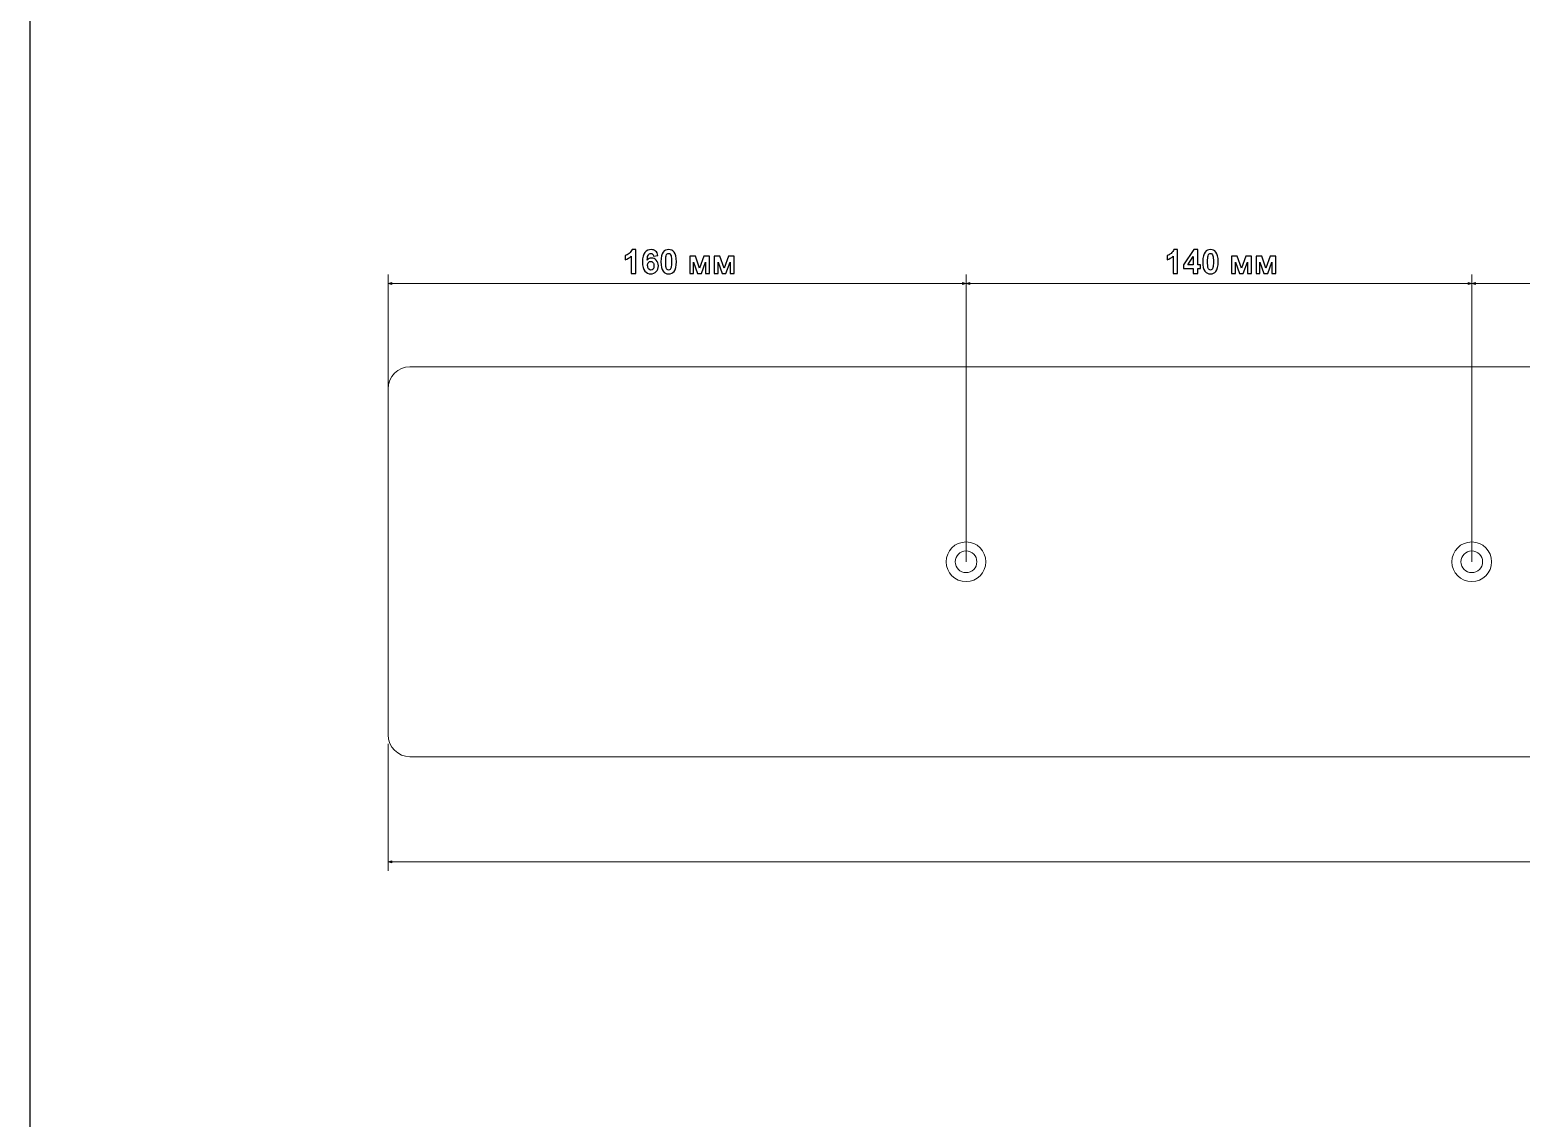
# Model space of a CAD drawing. Header units: centimetres. Extents: x -84 to 84, y -59 to 59.
# Drawn here: x -84.1 to -42.82, y -29.3 to 0.84 of the extents above; entities that cross this region are included whole.
import ezdxf

# ---------------------------------------------------------------- set-up
doc = ezdxf.new("R2010")
doc.units = ezdxf.units.CM
doc.header["$MEASUREMENT"] = 0
doc.layers.add('layer 1', color=7, linetype='Continuous')

msp = doc.modelspace()

# ---------------------------------------------------------------- linework, layer by layer
at = {"layer": 'layer 1', "color": 250}
msp.add_lwpolyline([(-84.1, -59.44999), (84.1, -59.44999), (84.1, 59.44999), (-84.1, 59.44999), (-84.1, -59.44999)], close=True, dxfattribs=at)
at = {"layer": 'layer 1', "color": 155}
for points, knots in [([(-67.32752, -5.90382), (-67.32752, -5.90382), (-67.45318, -5.90382), (-67.45318, -5.90382), (-67.45318, -5.90382), (-67.45318, -5.90382), (-67.45318, -5.42839), (-67.45318, -5.42839), (-67.45318, -5.42839), (-67.49904, -5.4715), (-67.55316, -5.50345), (-67.61553, -5.52409), (-67.61553, -5.52409), (-67.61553, -5.52409), (-67.61553, -5.40944), (-67.61553, -5.40944), (-67.61553, -5.40944), (-67.58266, -5.39874), (-67.54704, -5.37841), (-67.50867, -5.34829), (-67.50867, -5.34829), (-67.47015, -5.31833), (-67.44386, -5.28332), (-67.42949, -5.24342), (-67.42949, -5.24342), (-67.42949, -5.24342), (-67.32752, -5.24342), (-67.32752, -5.24342), (-67.32752, -5.24342), (-67.32752, -5.24342), (-67.32752, -5.90382), (-67.32752, -5.90382)], [0, 0, 0, 0, 0.11111111, 0.11111111, 0.11111111, 0.11111111, 0.22222222, 0.22222222, 0.22222222, 0.22222222, 0.33333333, 0.33333333, 0.33333333, 0.33333333, 0.44444444, 0.44444444, 0.44444444, 0.44444444, 0.55555556, 0.55555556, 0.55555556, 0.55555556, 0.66666667, 0.66666667, 0.66666667, 0.66666667, 0.77777778, 0.77777778, 0.77777778, 0.77777778, 1, 1, 1, 1]), ([(-66.71283, -5.40791), (-66.71283, -5.40791), (-66.83482, -5.42136), (-66.83482, -5.42136), (-66.83482, -5.42136), (-66.83772, -5.39629), (-66.84552, -5.37779), (-66.85806, -5.36587), (-66.85806, -5.36587), (-66.87059, -5.35395), (-66.8868, -5.34798), (-66.90682, -5.34798), (-66.90682, -5.34798), (-66.93342, -5.34798), (-66.95589, -5.35991), (-66.97424, -5.38376), (-66.97424, -5.38376), (-66.99258, -5.4076), (-67.00405, -5.45729), (-67.00879, -5.5328), (-67.00879, -5.5328), (-66.97745, -5.49581), (-66.93862, -5.47731), (-66.89199, -5.47731), (-66.89199, -5.47731), (-66.83956, -5.47731), (-66.79446, -5.49734), (-66.75701, -5.53739), (-66.75701, -5.53739), (-66.71956, -5.5776), (-66.70091, -5.62927), (-66.70091, -5.69271), (-66.70091, -5.69271), (-66.70091, -5.75997), (-66.72063, -5.81409), (-66.76007, -5.85475), (-66.76007, -5.85475), (-66.79951, -5.89541), (-66.85011, -5.91574), (-66.91187, -5.91574), (-66.91187, -5.91574), (-66.97806, -5.91574), (-67.03263, -5.88991), (-67.07528, -5.83824), (-67.07528, -5.83824), (-67.11793, -5.78657), (-67.13934, -5.70203), (-67.13934, -5.58432), (-67.13934, -5.58432), (-67.13934, -5.46371), (-67.11702, -5.37672), (-67.07253, -5.32337), (-67.07253, -5.32337), (-67.02805, -5.27002), (-66.97026, -5.24342), (-66.89918, -5.24342), (-66.89918, -5.24342), (-66.84934, -5.24342), (-66.80807, -5.25749), (-66.77535, -5.28561), (-66.77535, -5.28561), (-66.74264, -5.31359), (-66.72185, -5.35441), (-66.71283, -5.40791)], [0, 0, 0, 0, 0.05882353, 0.05882353, 0.05882353, 0.05882353, 0.11764706, 0.11764706, 0.11764706, 0.11764706, 0.17647059, 0.17647059, 0.17647059, 0.17647059, 0.23529412, 0.23529412, 0.23529412, 0.23529412, 0.29411765, 0.29411765, 0.29411765, 0.29411765, 0.35294118, 0.35294118, 0.35294118, 0.35294118, 0.41176471, 0.41176471, 0.41176471, 0.41176471, 0.47058824, 0.47058824, 0.47058824, 0.47058824, 0.52941176, 0.52941176, 0.52941176, 0.52941176, 0.58823529, 0.58823529, 0.58823529, 0.58823529, 0.64705882, 0.64705882, 0.64705882, 0.64705882, 0.70588235, 0.70588235, 0.70588235, 0.70588235, 0.76470588, 0.76470588, 0.76470588, 0.76470588, 0.82352941, 0.82352941, 0.82352941, 0.82352941, 0.88235294, 0.88235294, 0.88235294, 0.88235294, 1, 1, 1, 1]), ([(-66.41595, -5.24342), (-66.35236, -5.24342), (-66.30268, -5.2662), (-66.26675, -5.31175), (-66.26675, -5.31175), (-66.2241, -5.36556), (-66.2027, -5.45499), (-66.2027, -5.57974), (-66.2027, -5.57974), (-66.2027, -5.70432), (-66.22425, -5.79391), (-66.26721, -5.84833), (-66.26721, -5.84833), (-66.30283, -5.89327), (-66.35236, -5.91574), (-66.41595, -5.91574), (-66.41595, -5.91574), (-66.47985, -5.91574), (-66.53137, -5.89113), (-66.5705, -5.84191), (-66.5705, -5.84191), (-66.60964, -5.79268), (-66.62921, -5.70478), (-66.62921, -5.57851), (-66.62921, -5.57851), (-66.62921, -5.45454), (-66.60765, -5.36526), (-66.5647, -5.31084), (-66.5647, -5.31084), (-66.52908, -5.26589), (-66.47955, -5.24342), (-66.41595, -5.24342)], [0, 0, 0, 0, 0.11111111, 0.11111111, 0.11111111, 0.11111111, 0.22222222, 0.22222222, 0.22222222, 0.22222222, 0.33333333, 0.33333333, 0.33333333, 0.33333333, 0.44444444, 0.44444444, 0.44444444, 0.44444444, 0.55555556, 0.55555556, 0.55555556, 0.55555556, 0.66666667, 0.66666667, 0.66666667, 0.66666667, 0.77777778, 0.77777778, 0.77777778, 0.77777778, 1, 1, 1, 1]), ([(-66.41595, -5.34798), (-66.43093, -5.34798), (-66.44439, -5.35288), (-66.45601, -5.36266), (-66.45601, -5.36266), (-66.46778, -5.37229), (-66.47695, -5.38972), (-66.48337, -5.41494), (-66.48337, -5.41494), (-66.49193, -5.4475), (-66.49621, -5.50254), (-66.49621, -5.57974), (-66.49621, -5.57974), (-66.49621, -5.65709), (-66.49239, -5.71013), (-66.48474, -5.73903), (-66.48474, -5.73903), (-66.4771, -5.76792), (-66.46747, -5.78718), (-66.45585, -5.79681), (-66.45585, -5.79681), (-66.44423, -5.80644), (-66.43093, -5.81118), (-66.41595, -5.81118), (-66.41595, -5.81118), (-66.40097, -5.81118), (-66.38752, -5.80629), (-66.37575, -5.79651), (-66.37575, -5.79651), (-66.36413, -5.78687), (-66.35496, -5.76945), (-66.34854, -5.74422), (-66.34854, -5.74422), (-66.33998, -5.71197), (-66.3357, -5.65709), (-66.3357, -5.57974), (-66.3357, -5.57974), (-66.3357, -5.50254), (-66.33952, -5.44949), (-66.34716, -5.4206), (-66.34716, -5.4206), (-66.35481, -5.39171), (-66.36444, -5.37229), (-66.37605, -5.36266), (-66.37605, -5.36266), (-66.38767, -5.35288), (-66.40097, -5.34798), (-66.41595, -5.34798)], [0, 0, 0, 0, 0.07692308, 0.07692308, 0.07692308, 0.07692308, 0.15384615, 0.15384615, 0.15384615, 0.15384615, 0.23076923, 0.23076923, 0.23076923, 0.23076923, 0.30769231, 0.30769231, 0.30769231, 0.30769231, 0.38461538, 0.38461538, 0.38461538, 0.38461538, 0.46153846, 0.46153846, 0.46153846, 0.46153846, 0.53846154, 0.53846154, 0.53846154, 0.53846154, 0.61538462, 0.61538462, 0.61538462, 0.61538462, 0.69230769, 0.69230769, 0.69230769, 0.69230769, 0.76923077, 0.76923077, 0.76923077, 0.76923077, 0.84615385, 0.84615385, 0.84615385, 0.84615385, 1, 1, 1, 1]), ([(-52.32753, -5.90382), (-52.32753, -5.90382), (-52.45319, -5.90382), (-52.45319, -5.90382), (-52.45319, -5.90382), (-52.45319, -5.90382), (-52.45319, -5.42839), (-52.45319, -5.42839), (-52.45319, -5.42839), (-52.49905, -5.4715), (-52.55317, -5.50345), (-52.61554, -5.52409), (-52.61554, -5.52409), (-52.61554, -5.52409), (-52.61554, -5.40944), (-52.61554, -5.40944), (-52.61554, -5.40944), (-52.58267, -5.39874), (-52.54705, -5.37841), (-52.50868, -5.34829), (-52.50868, -5.34829), (-52.47016, -5.31833), (-52.44387, -5.28332), (-52.4295, -5.24342), (-52.4295, -5.24342), (-52.4295, -5.24342), (-52.32753, -5.24342), (-52.32753, -5.24342), (-52.32753, -5.24342), (-52.32753, -5.24342), (-52.32753, -5.90382), (-52.32753, -5.90382)], [0, 0, 0, 0, 0.11111111, 0.11111111, 0.11111111, 0.11111111, 0.22222222, 0.22222222, 0.22222222, 0.22222222, 0.33333333, 0.33333333, 0.33333333, 0.33333333, 0.44444444, 0.44444444, 0.44444444, 0.44444444, 0.55555556, 0.55555556, 0.55555556, 0.55555556, 0.66666667, 0.66666667, 0.66666667, 0.66666667, 0.77777778, 0.77777778, 0.77777778, 0.77777778, 1, 1, 1, 1]), ([(-51.89261, -5.90382), (-51.89261, -5.90382), (-51.89261, -5.77174), (-51.89261, -5.77174), (-51.89261, -5.77174), (-51.89261, -5.77174), (-52.16044, -5.77174), (-52.16044, -5.77174), (-52.16044, -5.77174), (-52.16044, -5.77174), (-52.16044, -5.66213), (-52.16044, -5.66213), (-52.16044, -5.66213), (-52.16044, -5.66213), (-51.87641, -5.24434), (-51.87641, -5.24434), (-51.87641, -5.24434), (-51.87641, -5.24434), (-51.77062, -5.24434), (-51.77062, -5.24434), (-51.77062, -5.24434), (-51.77062, -5.24434), (-51.77062, -5.66167), (-51.77062, -5.66167), (-51.77062, -5.66167), (-51.77062, -5.66167), (-51.68899, -5.66167), (-51.68899, -5.66167), (-51.68899, -5.66167), (-51.68899, -5.66167), (-51.68899, -5.77174), (-51.68899, -5.77174), (-51.68899, -5.77174), (-51.68899, -5.77174), (-51.77062, -5.77174), (-51.77062, -5.77174), (-51.77062, -5.77174), (-51.77062, -5.77174), (-51.77062, -5.90382), (-51.77062, -5.90382), (-51.77062, -5.90382), (-51.77062, -5.90382), (-51.89261, -5.90382), (-51.89261, -5.90382)], [0, 0, 0, 0, 0.08333333, 0.08333333, 0.08333333, 0.08333333, 0.16666667, 0.16666667, 0.16666667, 0.16666667, 0.25, 0.25, 0.25, 0.25, 0.33333333, 0.33333333, 0.33333333, 0.33333333, 0.41666667, 0.41666667, 0.41666667, 0.41666667, 0.5, 0.5, 0.5, 0.5, 0.58333333, 0.58333333, 0.58333333, 0.58333333, 0.66666667, 0.66666667, 0.66666667, 0.66666667, 0.75, 0.75, 0.75, 0.75, 0.83333333, 0.83333333, 0.83333333, 0.83333333, 1, 1, 1, 1]), ([(-51.41596, -5.24342), (-51.35237, -5.24342), (-51.30269, -5.2662), (-51.26676, -5.31175), (-51.26676, -5.31175), (-51.22411, -5.36556), (-51.20271, -5.45499), (-51.20271, -5.57974), (-51.20271, -5.57974), (-51.20271, -5.70432), (-51.22426, -5.79391), (-51.26722, -5.84833), (-51.26722, -5.84833), (-51.30284, -5.89327), (-51.35237, -5.91574), (-51.41596, -5.91574), (-51.41596, -5.91574), (-51.47986, -5.91574), (-51.53138, -5.89113), (-51.57051, -5.84191), (-51.57051, -5.84191), (-51.60965, -5.79268), (-51.62922, -5.70478), (-51.62922, -5.57851), (-51.62922, -5.57851), (-51.62922, -5.45454), (-51.60766, -5.36526), (-51.56471, -5.31084), (-51.56471, -5.31084), (-51.52909, -5.26589), (-51.47956, -5.24342), (-51.41596, -5.24342)], [0, 0, 0, 0, 0.11111111, 0.11111111, 0.11111111, 0.11111111, 0.22222222, 0.22222222, 0.22222222, 0.22222222, 0.33333333, 0.33333333, 0.33333333, 0.33333333, 0.44444444, 0.44444444, 0.44444444, 0.44444444, 0.55555556, 0.55555556, 0.55555556, 0.55555556, 0.66666667, 0.66666667, 0.66666667, 0.66666667, 0.77777778, 0.77777778, 0.77777778, 0.77777778, 1, 1, 1, 1]), ([(-51.41596, -5.34798), (-51.43094, -5.34798), (-51.4444, -5.35288), (-51.45602, -5.36266), (-51.45602, -5.36266), (-51.46779, -5.37229), (-51.47696, -5.38972), (-51.48338, -5.41494), (-51.48338, -5.41494), (-51.49194, -5.4475), (-51.49622, -5.50254), (-51.49622, -5.57974), (-51.49622, -5.57974), (-51.49622, -5.65709), (-51.4924, -5.71013), (-51.48475, -5.73903), (-51.48475, -5.73903), (-51.47711, -5.76792), (-51.46748, -5.78718), (-51.45586, -5.79681), (-51.45586, -5.79681), (-51.44424, -5.80644), (-51.43094, -5.81118), (-51.41596, -5.81118), (-51.41596, -5.81118), (-51.40098, -5.81118), (-51.38753, -5.80629), (-51.37576, -5.79651), (-51.37576, -5.79651), (-51.36414, -5.78687), (-51.35497, -5.76945), (-51.34855, -5.74422), (-51.34855, -5.74422), (-51.33999, -5.71197), (-51.33571, -5.65709), (-51.33571, -5.57974), (-51.33571, -5.57974), (-51.33571, -5.50254), (-51.33953, -5.44949), (-51.34717, -5.4206), (-51.34717, -5.4206), (-51.35482, -5.39171), (-51.36445, -5.37229), (-51.37606, -5.36266), (-51.37606, -5.36266), (-51.38768, -5.35288), (-51.40098, -5.34798), (-51.41596, -5.34798)], [0, 0, 0, 0, 0.07692308, 0.07692308, 0.07692308, 0.07692308, 0.15384615, 0.15384615, 0.15384615, 0.15384615, 0.23076923, 0.23076923, 0.23076923, 0.23076923, 0.30769231, 0.30769231, 0.30769231, 0.30769231, 0.38461538, 0.38461538, 0.38461538, 0.38461538, 0.46153846, 0.46153846, 0.46153846, 0.46153846, 0.53846154, 0.53846154, 0.53846154, 0.53846154, 0.61538462, 0.61538462, 0.61538462, 0.61538462, 0.69230769, 0.69230769, 0.69230769, 0.69230769, 0.76923077, 0.76923077, 0.76923077, 0.76923077, 0.84615385, 0.84615385, 0.84615385, 0.84615385, 1, 1, 1, 1]), ([(-66.99808, -5.68277), (-66.99808, -5.72374), (-66.98861, -5.75538), (-66.9698, -5.7777), (-66.9698, -5.7777), (-66.951, -5.80002), (-66.9296, -5.81118), (-66.90529, -5.81118), (-66.90529, -5.81118), (-66.88206, -5.81118), (-66.86264, -5.80201), (-66.84705, -5.78382), (-66.84705, -5.78382), (-66.83161, -5.76547), (-66.82381, -5.73551), (-66.82381, -5.69393), (-66.82381, -5.69393), (-66.82381, -5.65113), (-66.83222, -5.61979), (-66.84888, -5.59976), (-66.84888, -5.59976), (-66.8657, -5.57989), (-66.88649, -5.56995), (-66.91156, -5.56995), (-66.91156, -5.56995), (-66.93587, -5.56995), (-66.9562, -5.57943), (-66.97301, -5.59854), (-66.97301, -5.59854), (-66.98968, -5.61749), (-66.99808, -5.64562), (-66.99808, -5.68277)], [0, 0, 0, 0, 0.11111111, 0.11111111, 0.11111111, 0.11111111, 0.22222222, 0.22222222, 0.22222222, 0.22222222, 0.33333333, 0.33333333, 0.33333333, 0.33333333, 0.44444444, 0.44444444, 0.44444444, 0.44444444, 0.55555556, 0.55555556, 0.55555556, 0.55555556, 0.66666667, 0.66666667, 0.66666667, 0.66666667, 0.77777778, 0.77777778, 0.77777778, 0.77777778, 1, 1, 1, 1]), ([(-65.83306, -5.42778), (-65.83306, -5.42778), (-65.67622, -5.42778), (-65.67622, -5.42778), (-65.67622, -5.42778), (-65.67622, -5.42778), (-65.55927, -5.75951), (-65.55927, -5.75951), (-65.55927, -5.75951), (-65.55927, -5.75951), (-65.44034, -5.42778), (-65.44034, -5.42778), (-65.44034, -5.42778), (-65.44034, -5.42778), (-65.28456, -5.42778), (-65.28456, -5.42778), (-65.28456, -5.42778), (-65.28456, -5.42778), (-65.28456, -5.90382), (-65.28456, -5.90382), (-65.28456, -5.90382), (-65.28456, -5.90382), (-65.39188, -5.90382), (-65.39188, -5.90382), (-65.39188, -5.90382), (-65.39188, -5.90382), (-65.39188, -5.59044), (-65.39188, -5.59044), (-65.39188, -5.59044), (-65.39188, -5.59044), (-65.50714, -5.90382), (-65.50714, -5.90382), (-65.50714, -5.90382), (-65.50714, -5.90382), (-65.61522, -5.90382), (-65.61522, -5.90382), (-65.61522, -5.90382), (-65.61522, -5.90382), (-65.72575, -5.59044), (-65.72575, -5.59044), (-65.72575, -5.59044), (-65.72575, -5.59044), (-65.72575, -5.90382), (-65.72575, -5.90382), (-65.72575, -5.90382), (-65.72575, -5.90382), (-65.83306, -5.90382), (-65.83306, -5.90382), (-65.83306, -5.90382), (-65.83306, -5.90382), (-65.83306, -5.42778), (-65.83306, -5.42778)], [0, 0, 0, 0, 0.07142857, 0.07142857, 0.07142857, 0.07142857, 0.14285714, 0.14285714, 0.14285714, 0.14285714, 0.21428571, 0.21428571, 0.21428571, 0.21428571, 0.28571429, 0.28571429, 0.28571429, 0.28571429, 0.35714286, 0.35714286, 0.35714286, 0.35714286, 0.42857143, 0.42857143, 0.42857143, 0.42857143, 0.5, 0.5, 0.5, 0.5, 0.57142857, 0.57142857, 0.57142857, 0.57142857, 0.64285714, 0.64285714, 0.64285714, 0.64285714, 0.71428571, 0.71428571, 0.71428571, 0.71428571, 0.78571429, 0.78571429, 0.78571429, 0.78571429, 0.85714286, 0.85714286, 0.85714286, 0.85714286, 1, 1, 1, 1]), ([(-65.15462, -5.42778), (-65.15462, -5.42778), (-64.99778, -5.42778), (-64.99778, -5.42778), (-64.99778, -5.42778), (-64.99778, -5.42778), (-64.88083, -5.75951), (-64.88083, -5.75951), (-64.88083, -5.75951), (-64.88083, -5.75951), (-64.7619, -5.42778), (-64.7619, -5.42778), (-64.7619, -5.42778), (-64.7619, -5.42778), (-64.60612, -5.42778), (-64.60612, -5.42778), (-64.60612, -5.42778), (-64.60612, -5.42778), (-64.60612, -5.90382), (-64.60612, -5.90382), (-64.60612, -5.90382), (-64.60612, -5.90382), (-64.71344, -5.90382), (-64.71344, -5.90382), (-64.71344, -5.90382), (-64.71344, -5.90382), (-64.71344, -5.59044), (-64.71344, -5.59044), (-64.71344, -5.59044), (-64.71344, -5.59044), (-64.8287, -5.90382), (-64.8287, -5.90382), (-64.8287, -5.90382), (-64.8287, -5.90382), (-64.93678, -5.90382), (-64.93678, -5.90382), (-64.93678, -5.90382), (-64.93678, -5.90382), (-65.04731, -5.59044), (-65.04731, -5.59044), (-65.04731, -5.59044), (-65.04731, -5.59044), (-65.04731, -5.90382), (-65.04731, -5.90382), (-65.04731, -5.90382), (-65.04731, -5.90382), (-65.15462, -5.90382), (-65.15462, -5.90382), (-65.15462, -5.90382), (-65.15462, -5.90382), (-65.15462, -5.42778), (-65.15462, -5.42778)], [0, 0, 0, 0, 0.07142857, 0.07142857, 0.07142857, 0.07142857, 0.14285714, 0.14285714, 0.14285714, 0.14285714, 0.21428571, 0.21428571, 0.21428571, 0.21428571, 0.28571429, 0.28571429, 0.28571429, 0.28571429, 0.35714286, 0.35714286, 0.35714286, 0.35714286, 0.42857143, 0.42857143, 0.42857143, 0.42857143, 0.5, 0.5, 0.5, 0.5, 0.57142857, 0.57142857, 0.57142857, 0.57142857, 0.64285714, 0.64285714, 0.64285714, 0.64285714, 0.71428571, 0.71428571, 0.71428571, 0.71428571, 0.78571429, 0.78571429, 0.78571429, 0.78571429, 0.85714286, 0.85714286, 0.85714286, 0.85714286, 1, 1, 1, 1]), ([(-51.89261, -5.66167), (-51.89261, -5.66167), (-51.89261, -5.43741), (-51.89261, -5.43741), (-51.89261, -5.43741), (-51.89261, -5.43741), (-52.04273, -5.66167), (-52.04273, -5.66167), (-52.04273, -5.66167), (-52.04273, -5.66167), (-51.89261, -5.66167), (-51.89261, -5.66167)], [0, 0, 0, 0, 0.25, 0.25, 0.25, 0.25, 0.5, 0.5, 0.5, 0.5, 1, 1, 1, 1]), ([(-50.83307, -5.42778), (-50.83307, -5.42778), (-50.67623, -5.42778), (-50.67623, -5.42778), (-50.67623, -5.42778), (-50.67623, -5.42778), (-50.55928, -5.75951), (-50.55928, -5.75951), (-50.55928, -5.75951), (-50.55928, -5.75951), (-50.44035, -5.42778), (-50.44035, -5.42778), (-50.44035, -5.42778), (-50.44035, -5.42778), (-50.28457, -5.42778), (-50.28457, -5.42778), (-50.28457, -5.42778), (-50.28457, -5.42778), (-50.28457, -5.90382), (-50.28457, -5.90382), (-50.28457, -5.90382), (-50.28457, -5.90382), (-50.39189, -5.90382), (-50.39189, -5.90382), (-50.39189, -5.90382), (-50.39189, -5.90382), (-50.39189, -5.59044), (-50.39189, -5.59044), (-50.39189, -5.59044), (-50.39189, -5.59044), (-50.50715, -5.90382), (-50.50715, -5.90382), (-50.50715, -5.90382), (-50.50715, -5.90382), (-50.61523, -5.90382), (-50.61523, -5.90382), (-50.61523, -5.90382), (-50.61523, -5.90382), (-50.72576, -5.59044), (-50.72576, -5.59044), (-50.72576, -5.59044), (-50.72576, -5.59044), (-50.72576, -5.90382), (-50.72576, -5.90382), (-50.72576, -5.90382), (-50.72576, -5.90382), (-50.83307, -5.90382), (-50.83307, -5.90382), (-50.83307, -5.90382), (-50.83307, -5.90382), (-50.83307, -5.42778), (-50.83307, -5.42778)], [0, 0, 0, 0, 0.07142857, 0.07142857, 0.07142857, 0.07142857, 0.14285714, 0.14285714, 0.14285714, 0.14285714, 0.21428571, 0.21428571, 0.21428571, 0.21428571, 0.28571429, 0.28571429, 0.28571429, 0.28571429, 0.35714286, 0.35714286, 0.35714286, 0.35714286, 0.42857143, 0.42857143, 0.42857143, 0.42857143, 0.5, 0.5, 0.5, 0.5, 0.57142857, 0.57142857, 0.57142857, 0.57142857, 0.64285714, 0.64285714, 0.64285714, 0.64285714, 0.71428571, 0.71428571, 0.71428571, 0.71428571, 0.78571429, 0.78571429, 0.78571429, 0.78571429, 0.85714286, 0.85714286, 0.85714286, 0.85714286, 1, 1, 1, 1]), ([(-50.15463, -5.42778), (-50.15463, -5.42778), (-49.99779, -5.42778), (-49.99779, -5.42778), (-49.99779, -5.42778), (-49.99779, -5.42778), (-49.88084, -5.75951), (-49.88084, -5.75951), (-49.88084, -5.75951), (-49.88084, -5.75951), (-49.76191, -5.42778), (-49.76191, -5.42778), (-49.76191, -5.42778), (-49.76191, -5.42778), (-49.60613, -5.42778), (-49.60613, -5.42778), (-49.60613, -5.42778), (-49.60613, -5.42778), (-49.60613, -5.90382), (-49.60613, -5.90382), (-49.60613, -5.90382), (-49.60613, -5.90382), (-49.71345, -5.90382), (-49.71345, -5.90382), (-49.71345, -5.90382), (-49.71345, -5.90382), (-49.71345, -5.59044), (-49.71345, -5.59044), (-49.71345, -5.59044), (-49.71345, -5.59044), (-49.82871, -5.90382), (-49.82871, -5.90382), (-49.82871, -5.90382), (-49.82871, -5.90382), (-49.93679, -5.90382), (-49.93679, -5.90382), (-49.93679, -5.90382), (-49.93679, -5.90382), (-50.04732, -5.59044), (-50.04732, -5.59044), (-50.04732, -5.59044), (-50.04732, -5.59044), (-50.04732, -5.90382), (-50.04732, -5.90382), (-50.04732, -5.90382), (-50.04732, -5.90382), (-50.15463, -5.90382), (-50.15463, -5.90382), (-50.15463, -5.90382), (-50.15463, -5.90382), (-50.15463, -5.42778), (-50.15463, -5.42778)], [0, 0, 0, 0, 0.07142857, 0.07142857, 0.07142857, 0.07142857, 0.14285714, 0.14285714, 0.14285714, 0.14285714, 0.21428571, 0.21428571, 0.21428571, 0.21428571, 0.28571429, 0.28571429, 0.28571429, 0.28571429, 0.35714286, 0.35714286, 0.35714286, 0.35714286, 0.42857143, 0.42857143, 0.42857143, 0.42857143, 0.5, 0.5, 0.5, 0.5, 0.57142857, 0.57142857, 0.57142857, 0.57142857, 0.64285714, 0.64285714, 0.64285714, 0.64285714, 0.71428571, 0.71428571, 0.71428571, 0.71428571, 0.78571429, 0.78571429, 0.78571429, 0.78571429, 0.85714286, 0.85714286, 0.85714286, 0.85714286, 1, 1, 1, 1])]:
    msp.add_open_spline(points, degree=3, knots=knots, dxfattribs=at)
at = {"layer": 'layer 1', "color": 155, "lineweight": 9}
for points in [[(-74.18329, -13.64134), (-74.18329, -13.64134), (-74.18329, -5.93361), (-74.18329, -5.93361)], [(-58.1833, -6.18361), (-58.1833, -6.18361), (-74.18329, -6.18361), (-74.18329, -6.18361)], [(-58.1833, -13.89134), (-58.1833, -13.89134), (-58.1833, -5.93361), (-58.1833, -5.93361)], [(-58.1833, -13.89134), (-58.1833, -13.89134), (-58.1833, -5.93361), (-58.1833, -5.93361)], [(-44.1833, -6.18361), (-44.1833, -6.18361), (-58.1833, -6.18361), (-58.1833, -6.18361)], [(-44.1833, -13.89134), (-44.1833, -13.89134), (-44.1833, -5.93361), (-44.1833, -5.93361)], [(-44.1833, -13.89134), (-44.1833, -13.89134), (-44.1833, -5.93361), (-44.1833, -5.93361)], [(-21.1833, -6.18361), (-21.1833, -6.18361), (-44.1833, -6.18361), (-44.1833, -6.18361)], [(-74.18329, -18.9348), (-74.18329, -18.9348), (-74.18329, -22.44914), (-74.18329, -22.44914)], [(-74.18329, -22.19914), (-74.18329, -22.19914), (75.81671, -22.19914), (75.81671, -22.19914)]]:
    msp.add_open_spline(points, degree=3, dxfattribs=at)
for points in [[(-74.08169, -6.15638), (-74.08169, -6.15638), (-74.18329, -6.18361), (-74.18329, -6.18361), (-74.18329, -6.18361), (-74.18329, -6.18361), (-74.08169, -6.21083), (-74.08169, -6.21083), (-74.08169, -6.21083), (-74.08169, -6.21083), (-74.08169, -6.15638), (-74.08169, -6.15638)], [(-58.28489, -6.15638), (-58.28489, -6.15638), (-58.1833, -6.18361), (-58.1833, -6.18361), (-58.1833, -6.18361), (-58.1833, -6.18361), (-58.28489, -6.21083), (-58.28489, -6.21083), (-58.28489, -6.21083), (-58.28489, -6.21083), (-58.28489, -6.15638), (-58.28489, -6.15638)], [(-58.0817, -6.15638), (-58.0817, -6.15638), (-58.1833, -6.18361), (-58.1833, -6.18361), (-58.1833, -6.18361), (-58.1833, -6.18361), (-58.0817, -6.21083), (-58.0817, -6.21083), (-58.0817, -6.21083), (-58.0817, -6.21083), (-58.0817, -6.15638), (-58.0817, -6.15638)], [(-44.28489, -6.15638), (-44.28489, -6.15638), (-44.1833, -6.18361), (-44.1833, -6.18361), (-44.1833, -6.18361), (-44.1833, -6.18361), (-44.28489, -6.21083), (-44.28489, -6.21083), (-44.28489, -6.21083), (-44.28489, -6.21083), (-44.28489, -6.15638), (-44.28489, -6.15638)], [(-44.0817, -6.15638), (-44.0817, -6.15638), (-44.1833, -6.18361), (-44.1833, -6.18361), (-44.1833, -6.18361), (-44.1833, -6.18361), (-44.0817, -6.21083), (-44.0817, -6.21083), (-44.0817, -6.21083), (-44.0817, -6.21083), (-44.0817, -6.15638), (-44.0817, -6.15638)], [(-74.08169, -22.22636), (-74.08169, -22.22636), (-74.18329, -22.19914), (-74.18329, -22.19914), (-74.18329, -22.19914), (-74.18329, -22.19914), (-74.08169, -22.17191), (-74.08169, -22.17191), (-74.08169, -22.17191), (-74.08169, -22.17191), (-74.08169, -22.22636), (-74.08169, -22.22636)]]:
    msp.add_open_spline(points, degree=3, knots=[0, 0, 0, 0, 0.25, 0.25, 0.25, 0.25, 0.5, 0.5, 0.5, 0.5, 1, 1, 1, 1], dxfattribs=at)
at = {"layer": 'layer 1', "color": 254, "lineweight": 20}
msp.add_open_spline([(-73.57675, -8.49134), (-73.57675, -8.49134), (75.21016, -8.49134), (75.21016, -8.49134), (75.21016, -8.49134), (75.54377, -8.49134), (75.81671, -8.76428), (75.81671, -9.09788), (75.81671, -9.09788), (75.81671, -9.09788), (75.81671, -18.6848), (75.81671, -18.6848), (75.81671, -18.6848), (75.81671, -19.0184), (75.54377, -19.29134), (75.21016, -19.29134), (75.21016, -19.29134), (75.21016, -19.29134), (-73.57675, -19.29134), (-73.57675, -19.29134), (-73.57675, -19.29134), (-73.91036, -19.29134), (-74.18329, -19.0184), (-74.18329, -18.6848), (-74.18329, -18.6848), (-74.18329, -18.6848), (-74.18329, -9.09788), (-74.18329, -9.09788), (-74.18329, -9.09788), (-74.18329, -8.76428), (-73.91036, -8.49134), (-73.57675, -8.49134)], degree=3, knots=[0, 0, 0, 0, 0.11111111, 0.11111111, 0.11111111, 0.11111111, 0.22222222, 0.22222222, 0.22222222, 0.22222222, 0.33333333, 0.33333333, 0.33333333, 0.33333333, 0.44444444, 0.44444444, 0.44444444, 0.44444444, 0.55555556, 0.55555556, 0.55555556, 0.55555556, 0.66666667, 0.66666667, 0.66666667, 0.66666667, 0.77777778, 0.77777778, 0.77777778, 0.77777778, 1, 1, 1, 1], dxfattribs=at)
at = {"layer": 'layer 1', "color": 9, "lineweight": 20}
for points in [[(-58.1833, -13.34134), (-57.87954, -13.34134), (-57.6333, -13.58758), (-57.6333, -13.89134), (-57.6333, -13.89134), (-57.6333, -14.1951), (-57.87954, -14.44134), (-58.1833, -14.44134), (-58.1833, -14.44134), (-58.48706, -14.44134), (-58.7333, -14.1951), (-58.7333, -13.89134), (-58.7333, -13.89134), (-58.7333, -13.58758), (-58.48706, -13.34134), (-58.1833, -13.34134)], [(-44.1833, -13.34134), (-43.87954, -13.34134), (-43.6333, -13.58758), (-43.6333, -13.89134), (-43.6333, -13.89134), (-43.6333, -14.1951), (-43.87954, -14.44134), (-44.1833, -14.44134), (-44.1833, -14.44134), (-44.48706, -14.44134), (-44.7333, -14.1951), (-44.7333, -13.89134), (-44.7333, -13.89134), (-44.7333, -13.58758), (-44.48706, -13.34134), (-44.1833, -13.34134)]]:
    msp.add_open_spline(points, degree=3, knots=[0, 0, 0, 0, 0.2, 0.2, 0.2, 0.2, 0.4, 0.4, 0.4, 0.4, 0.6, 0.6, 0.6, 0.6, 1, 1, 1, 1], dxfattribs=at)
at = {"layer": 'layer 1', "color": 7, "lineweight": 20}
for points in [[(-58.1833, -13.59134), (-58.01761, -13.59134), (-57.8833, -13.72565), (-57.8833, -13.89134), (-57.8833, -13.89134), (-57.8833, -14.05703), (-58.01761, -14.19134), (-58.1833, -14.19134), (-58.1833, -14.19134), (-58.34899, -14.19134), (-58.4833, -14.05703), (-58.4833, -13.89134), (-58.4833, -13.89134), (-58.4833, -13.72565), (-58.34899, -13.59134), (-58.1833, -13.59134)], [(-44.1833, -13.59134), (-44.01761, -13.59134), (-43.8833, -13.72565), (-43.8833, -13.89134), (-43.8833, -13.89134), (-43.8833, -14.05703), (-44.01761, -14.19134), (-44.1833, -14.19134), (-44.1833, -14.19134), (-44.34899, -14.19134), (-44.4833, -14.05703), (-44.4833, -13.89134), (-44.4833, -13.89134), (-44.4833, -13.72565), (-44.34899, -13.59134), (-44.1833, -13.59134)]]:
    msp.add_open_spline(points, degree=3, knots=[0, 0, 0, 0, 0.2, 0.2, 0.2, 0.2, 0.4, 0.4, 0.4, 0.4, 0.6, 0.6, 0.6, 0.6, 1, 1, 1, 1], dxfattribs=at)

doc.saveas('drawing.dxf')
